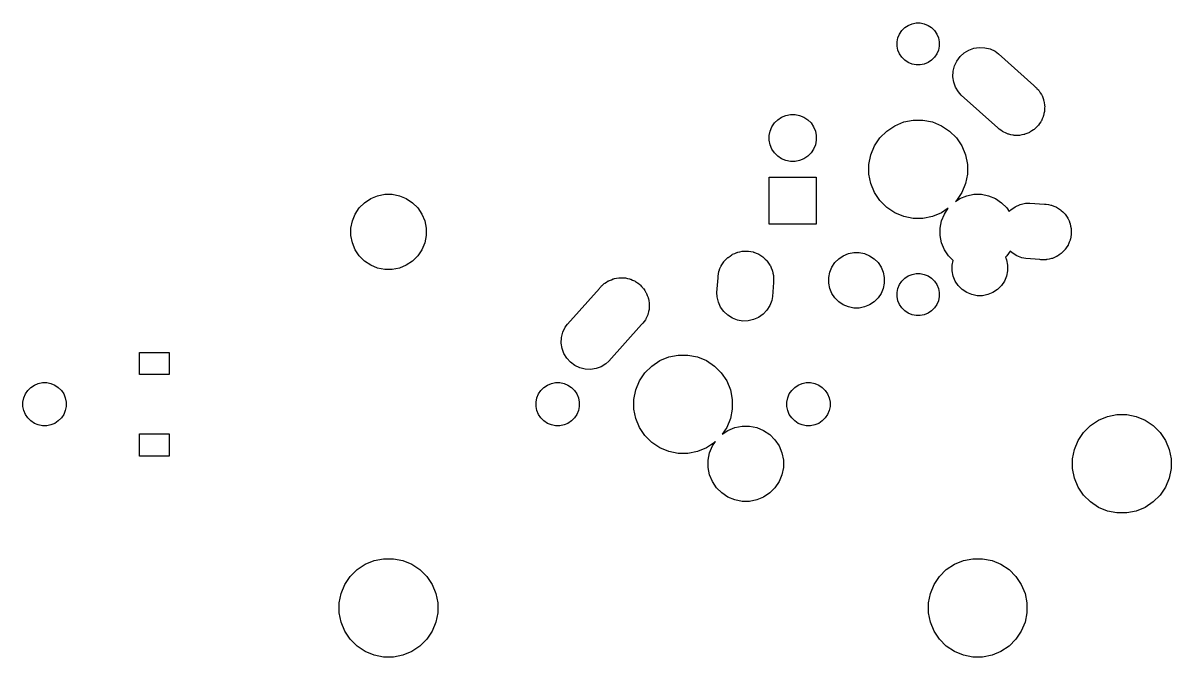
# Model space of a CAD drawing. Extents: x -662 to -203, y -195 to -58.
# Drawn here: x -249.57 to -203.05, y -136.5 to -110.8 of the extents above; entities that cross this region are included whole.
import ezdxf

# ---------------------------------------------------------------- set-up
doc = ezdxf.new("R2010")
doc.units = 0
doc.layers.add('BLACK', color=7, linetype='CONTINUOUS')

msp = doc.modelspace()

# ---------------------------------------------------------------- linework, layer by layer
at = {"layer": 'BLACK', "linetype": 'CONTINUOUS'}
for p, q in [((-214.051, -111.243), (-213.957, -111.103)), ((-213.957, -111.103), (-213.839, -110.985)), ((-213.839, -110.985), (-213.7, -110.892)), ((-213.7, -110.892), (-213.545, -110.828)), ((-213.545, -110.828), (-213.38, -110.795)), ((-213.38, -110.795), (-213.213, -110.795)), ((-213.213, -110.795), (-213.048, -110.828)), ((-213.048, -110.828), (-212.893, -110.892)), ((-212.893, -110.892), (-212.754, -110.985)), ((-212.754, -110.985), (-212.636, -111.103)), ((-212.636, -111.103), (-212.542, -111.243)), ((-214.147, -111.562), (-214.115, -111.398)), ((-214.147, -111.73), (-214.147, -111.562)), ((-214.115, -111.398), (-214.051, -111.243)), ((-212.542, -111.243), (-212.478, -111.398)), ((-212.478, -111.398), (-212.446, -111.562)), ((-212.446, -111.562), (-212.446, -111.73)), ((-214.115, -111.894), (-214.147, -111.73)), ((-214.051, -112.049), (-214.115, -111.894)), ((-213.957, -112.188), (-214.051, -112.049)), ((-212.542, -112.049), (-212.636, -112.188)), ((-212.478, -111.894), (-212.542, -112.049)), ((-212.446, -111.73), (-212.478, -111.894)), ((-211.598, -112.161), (-211.434, -112.011)), ((-211.434, -112.011), (-211.245, -111.896)), ((-211.245, -111.896), (-211.037, -111.821)), ((-211.037, -111.821), (-210.818, -111.787)), ((-210.818, -111.787), (-210.596, -111.797)), ((-210.596, -111.797), (-210.381, -111.849)), ((-210.381, -111.849), (-210.18, -111.943)), ((-210.18, -111.943), (-210.046, -112.041)), ((-210.046, -112.041), (-208.605, -113.335)), ((-213.839, -112.307), (-213.957, -112.188)), ((-213.7, -112.4), (-213.839, -112.307)), ((-213.545, -112.464), (-213.7, -112.4)), ((-213.38, -112.497), (-213.545, -112.464)), ((-213.213, -112.497), (-213.38, -112.497)), ((-213.048, -112.464), (-213.213, -112.497)), ((-212.893, -112.4), (-213.048, -112.464)), ((-212.754, -112.307), (-212.893, -112.4)), ((-212.636, -112.188), (-212.754, -112.307)), ((-211.876, -112.755), (-211.823, -112.54)), ((-211.823, -112.54), (-211.729, -112.339)), ((-211.729, -112.339), (-211.598, -112.161)), ((-211.885, -112.977), (-211.876, -112.755)), ((-211.852, -113.196), (-211.885, -112.977)), ((-211.776, -113.404), (-211.852, -113.196)), ((-211.661, -113.594), (-211.776, -113.404)), ((-208.605, -113.335), (-208.579, -113.352)), ((-208.579, -113.352), (-208.523, -113.408)), ((-208.523, -113.408), (-208.504, -113.425)), ((-208.504, -113.425), (-208.483, -113.448)), ((-208.483, -113.448), (-208.423, -113.509)), ((-208.423, -113.509), (-208.409, -113.529)), ((-211.549, -113.716), (-211.661, -113.594)), ((-210.071, -115.043), (-211.549, -113.716)), ((-208.409, -113.529), (-208.392, -113.548)), ((-208.392, -113.548), (-208.347, -113.622)), ((-208.347, -113.622), (-208.3, -113.693)), ((-208.3, -113.693), (-208.29, -113.716)), ((-208.29, -113.716), (-208.277, -113.737)), ((-208.277, -113.737), (-208.248, -113.818)), ((-208.248, -113.818), (-208.215, -113.898)), ((-208.215, -113.898), (-208.21, -113.922)), ((-208.21, -113.922), (-208.201, -113.946)), ((-208.201, -113.946), (-208.188, -114.031)), ((-208.177, -114.386), (-208.198, -114.47)), ((-208.188, -114.031), (-208.172, -114.115)), ((-208.176, -114.361), (-208.177, -114.386)), ((-208.172, -114.337), (-208.176, -114.361)), ((-208.172, -114.115), (-208.172, -114.14)), ((-208.172, -114.14), (-208.168, -114.165)), ((-208.168, -114.165), (-208.172, -114.251)), ((-208.172, -114.251), (-208.172, -114.337)), ((-219.221, -115.005), (-219.116, -114.849)), ((-219.116, -114.849), (-218.984, -114.716)), ((-218.984, -114.716), (-218.828, -114.612)), ((-218.828, -114.612), (-218.654, -114.54)), ((-218.654, -114.54), (-218.47, -114.503)), ((-218.47, -114.503), (-218.283, -114.503)), ((-218.283, -114.503), (-218.099, -114.54)), ((-218.099, -114.54), (-217.925, -114.612)), ((-217.925, -114.612), (-217.769, -114.716)), ((-217.769, -114.716), (-217.637, -114.849)), ((-217.637, -114.849), (-217.532, -115.005)), ((-214.241, -114.959), (-213.878, -114.808)), ((-213.878, -114.808), (-213.493, -114.732)), ((-213.493, -114.732), (-213.1, -114.732)), ((-213.1, -114.732), (-212.715, -114.808)), ((-212.715, -114.808), (-212.352, -114.959)), ((-208.375, -114.871), (-208.423, -114.943)), ((-208.324, -114.802), (-208.375, -114.871)), ((-208.313, -114.779), (-208.324, -114.802)), ((-208.3, -114.759), (-208.313, -114.779)), ((-208.267, -114.679), (-208.3, -114.759)), ((-208.23, -114.601), (-208.267, -114.679)), ((-208.224, -114.577), (-208.23, -114.601)), ((-208.215, -114.554), (-208.224, -114.577)), ((-208.198, -114.47), (-208.215, -114.554)), ((-219.329, -115.362), (-219.292, -115.178)), ((-219.329, -115.55), (-219.329, -115.362)), ((-219.292, -115.178), (-219.221, -115.005)), ((-217.532, -115.005), (-217.461, -115.178)), ((-217.461, -115.178), (-217.424, -115.362)), ((-217.424, -115.362), (-217.424, -115.55)), ((-214.845, -115.455), (-214.568, -115.177)), ((-214.568, -115.177), (-214.241, -114.959)), ((-212.352, -114.959), (-212.025, -115.177)), ((-212.025, -115.177), (-211.748, -115.455)), ((-210.014, -115.1), (-210.071, -115.043)), ((-209.942, -115.147), (-210.014, -115.1)), ((-209.873, -115.198), (-209.942, -115.147)), ((-209.85, -115.209), (-209.873, -115.198)), ((-209.829, -115.223), (-209.85, -115.209)), ((-209.75, -115.256), (-209.829, -115.223)), ((-209.672, -115.292), (-209.75, -115.256)), ((-209.648, -115.298), (-209.672, -115.292)), ((-209.625, -115.307), (-209.648, -115.298)), ((-209.54, -115.324), (-209.625, -115.307)), ((-209.457, -115.345), (-209.54, -115.324)), ((-209.432, -115.346), (-209.457, -115.345)), ((-209.407, -115.351), (-209.432, -115.346)), ((-209.321, -115.351), (-209.407, -115.351)), ((-209.235, -115.354), (-209.321, -115.351)), ((-209.211, -115.351), (-209.235, -115.354)), ((-209.186, -115.351), (-209.211, -115.351)), ((-209.101, -115.334), (-209.186, -115.351)), ((-209.016, -115.321), (-209.101, -115.334)), ((-208.993, -115.312), (-209.016, -115.321)), ((-208.968, -115.307), (-208.993, -115.312)), ((-208.889, -115.274), (-208.968, -115.307)), ((-208.808, -115.245), (-208.889, -115.274)), ((-208.787, -115.232), (-208.808, -115.245)), ((-208.764, -115.223), (-208.787, -115.232)), ((-208.692, -115.175), (-208.764, -115.223)), ((-208.619, -115.13), (-208.692, -115.175)), ((-208.6, -115.113), (-208.619, -115.13)), ((-208.579, -115.1), (-208.6, -115.113)), ((-208.519, -115.039), (-208.579, -115.1)), ((-208.455, -114.981), (-208.519, -115.039)), ((-208.44, -114.961), (-208.455, -114.981)), ((-208.423, -114.943), (-208.44, -114.961)), ((-219.292, -115.734), (-219.329, -115.55)), ((-219.221, -115.907), (-219.292, -115.734)), ((-217.461, -115.734), (-217.532, -115.907)), ((-217.424, -115.55), (-217.461, -115.734)), ((-215.214, -116.144), (-215.063, -115.781)), ((-215.063, -115.781), (-214.845, -115.455)), ((-211.748, -115.455), (-211.53, -115.781)), ((-211.53, -115.781), (-211.379, -116.144)), ((-219.116, -116.063), (-219.221, -115.907)), ((-218.984, -116.196), (-219.116, -116.063)), ((-218.828, -116.3), (-218.984, -116.196)), ((-218.654, -116.372), (-218.828, -116.3)), ((-217.925, -116.3), (-218.099, -116.372)), ((-217.769, -116.196), (-217.925, -116.3)), ((-217.637, -116.063), (-217.769, -116.196)), ((-217.532, -115.907), (-217.637, -116.063)), ((-215.29, -116.529), (-215.214, -116.144)), ((-211.379, -116.144), (-211.303, -116.529)), ((-218.47, -116.408), (-218.654, -116.372)), ((-218.283, -116.408), (-218.47, -116.408)), ((-218.099, -116.372), (-218.283, -116.408)), ((-215.29, -116.922), (-215.29, -116.529)), ((-211.303, -116.529), (-211.303, -116.922)), ((-219.329, -118.948), (-219.329, -117.043)), ((-219.329, -117.043), (-217.424, -117.043)), ((-217.424, -117.043), (-217.424, -118.948)), ((-215.214, -117.307), (-215.29, -116.922)), ((-211.303, -116.922), (-211.379, -117.307)), ((-215.063, -117.67), (-215.214, -117.307)), ((-214.845, -117.997), (-215.063, -117.67)), ((-211.53, -117.67), (-211.748, -117.997)), ((-211.379, -117.307), (-211.53, -117.67)), ((-235.943, -118.294), (-235.731, -118.082)), ((-235.731, -118.082), (-235.481, -117.915)), ((-235.481, -117.915), (-235.204, -117.8)), ((-235.204, -117.8), (-234.91, -117.742)), ((-234.91, -117.742), (-234.609, -117.742)), ((-234.609, -117.742), (-234.315, -117.8)), ((-234.315, -117.8), (-234.038, -117.915)), ((-234.038, -117.915), (-233.788, -118.082)), ((-233.788, -118.082), (-233.576, -118.294)), ((-214.568, -118.274), (-214.845, -117.997)), ((-211.789, -118.038), (-211.605, -117.915)), ((-211.748, -117.997), (-211.789, -118.038)), ((-211.605, -117.915), (-211.328, -117.8)), ((-211.328, -117.8), (-211.034, -117.742)), ((-211.034, -117.742), (-210.733, -117.742)), ((-210.733, -117.742), (-210.439, -117.8)), ((-210.439, -117.8), (-210.162, -117.915)), ((-210.162, -117.915), (-209.912, -118.082)), ((-209.912, -118.082), (-209.7, -118.294)), ((-209.358, -118.245), (-209.156, -118.154)), ((-209.156, -118.154), (-208.94, -118.104)), ((-208.94, -118.104), (-208.774, -118.1)), ((-208.774, -118.1), (-208.178, -118.141)), ((-208.178, -118.141), (-208.106, -118.141)), ((-208.106, -118.141), (-208.013, -118.159)), ((-208.013, -118.159), (-207.92, -118.175)), ((-236.225, -118.821), (-236.11, -118.544)), ((-236.11, -118.544), (-235.943, -118.294)), ((-233.576, -118.294), (-233.409, -118.544)), ((-233.409, -118.544), (-233.294, -118.821)), ((-214.241, -118.493), (-214.568, -118.274)), ((-213.878, -118.643), (-214.241, -118.493)), ((-212.352, -118.493), (-212.715, -118.643)), ((-212.077, -118.309), (-212.352, -118.493)), ((-212.349, -118.821), (-212.234, -118.544)), ((-212.234, -118.544), (-212.077, -118.309)), ((-209.7, -118.294), (-209.602, -118.44)), ((-209.602, -118.44), (-209.539, -118.373)), ((-209.539, -118.373), (-209.358, -118.245)), ((-207.92, -118.175), (-207.905, -118.181)), ((-207.905, -118.181), (-207.888, -118.184)), ((-207.888, -118.184), (-207.801, -118.22)), ((-207.801, -118.22), (-207.713, -118.254)), ((-207.713, -118.254), (-207.699, -118.262)), ((-207.699, -118.262), (-207.684, -118.269)), ((-207.684, -118.269), (-207.605, -118.321)), ((-207.605, -118.321), (-207.525, -118.371)), ((-207.525, -118.371), (-207.513, -118.383)), ((-207.513, -118.383), (-207.499, -118.392)), ((-207.499, -118.392), (-207.433, -118.458)), ((-207.433, -118.458), (-207.364, -118.523)), ((-207.364, -118.523), (-207.354, -118.537)), ((-207.354, -118.537), (-207.343, -118.549)), ((-207.343, -118.549), (-207.29, -118.627)), ((-207.29, -118.627), (-207.236, -118.704)), ((-236.284, -119.116), (-236.225, -118.821)), ((-233.294, -118.821), (-233.236, -119.116)), ((-217.424, -118.948), (-219.329, -118.948)), ((-213.493, -118.72), (-213.878, -118.643)), ((-213.1, -118.72), (-213.493, -118.72)), ((-212.715, -118.643), (-213.1, -118.72)), ((-212.408, -119.116), (-212.349, -118.821)), ((-207.236, -118.704), (-207.229, -118.719)), ((-207.229, -118.719), (-207.22, -118.733)), ((-207.22, -118.733), (-207.183, -118.82)), ((-207.183, -118.82), (-207.145, -118.906)), ((-207.145, -118.906), (-207.141, -118.922)), ((-207.141, -118.922), (-207.135, -118.938)), ((-207.135, -118.938), (-207.116, -119.03)), ((-207.116, -119.03), (-207.095, -119.122)), ((-236.284, -119.416), (-236.284, -119.116)), ((-236.225, -119.71), (-236.284, -119.416)), ((-233.236, -119.416), (-233.294, -119.71)), ((-233.236, -119.116), (-233.236, -119.416)), ((-212.408, -119.416), (-212.408, -119.116)), ((-212.349, -119.71), (-212.408, -119.416)), ((-207.126, -119.562), (-207.131, -119.578)), ((-207.11, -119.469), (-207.126, -119.562)), ((-207.092, -119.377), (-207.11, -119.469)), ((-207.095, -119.122), (-207.095, -119.139)), ((-207.095, -119.139), (-207.092, -119.155)), ((-207.092, -119.155), (-207.092, -119.249)), ((-207.092, -119.249), (-207.089, -119.343)), ((-207.089, -119.343), (-207.092, -119.36)), ((-207.092, -119.36), (-207.092, -119.377)), ((-236.11, -119.988), (-236.225, -119.71)), ((-235.943, -120.237), (-236.11, -119.988)), ((-233.409, -119.988), (-233.576, -120.237)), ((-233.294, -119.71), (-233.409, -119.988)), ((-212.234, -119.988), (-212.349, -119.71)), ((-212.067, -120.237), (-212.234, -119.988)), ((-207.343, -119.983), (-207.409, -120.05)), ((-207.333, -119.969), (-207.343, -119.983)), ((-207.322, -119.957), (-207.333, -119.969)), ((-207.272, -119.877), (-207.322, -119.957)), ((-207.22, -119.799), (-207.272, -119.877)), ((-207.213, -119.783), (-207.22, -119.799)), ((-207.204, -119.769), (-207.213, -119.783)), ((-207.171, -119.681), (-207.204, -119.769)), ((-207.135, -119.594), (-207.171, -119.681)), ((-207.131, -119.578), (-207.135, -119.594)), ((-235.731, -120.449), (-235.943, -120.237)), ((-235.481, -120.616), (-235.731, -120.449)), ((-233.788, -120.449), (-234.038, -120.616)), ((-233.576, -120.237), (-233.788, -120.449)), ((-221.226, -120.559), (-221.176, -120.479)), ((-221.176, -120.479), (-221.165, -120.467)), ((-221.165, -120.467), (-221.155, -120.454)), ((-221.155, -120.454), (-221.089, -120.387)), ((-221.089, -120.387), (-221.024, -120.318)), ((-221.024, -120.318), (-221.01, -120.309)), ((-221.01, -120.309), (-220.999, -120.297)), ((-220.999, -120.297), (-220.92, -120.244)), ((-220.92, -120.244), (-220.843, -120.19)), ((-220.843, -120.19), (-220.828, -120.183)), ((-220.828, -120.183), (-220.814, -120.174)), ((-220.814, -120.174), (-220.727, -120.138)), ((-220.727, -120.138), (-220.641, -120.099)), ((-220.641, -120.099), (-220.625, -120.095)), ((-220.625, -120.095), (-220.61, -120.089)), ((-220.61, -120.089), (-220.517, -120.071)), ((-220.517, -120.071), (-220.425, -120.049)), ((-220.425, -120.049), (-220.409, -120.049)), ((-220.409, -120.049), (-220.392, -120.046)), ((-220.392, -120.046), (-220.298, -120.046)), ((-220.298, -120.046), (-220.204, -120.043)), ((-220.204, -120.043), (-220.187, -120.046)), ((-220.187, -120.046), (-220.171, -120.046)), ((-220.171, -120.046), (-220.078, -120.064)), ((-220.078, -120.064), (-219.985, -120.08)), ((-219.985, -120.08), (-219.97, -120.086)), ((-219.97, -120.086), (-219.953, -120.089)), ((-219.953, -120.089), (-219.866, -120.125)), ((-219.866, -120.125), (-219.778, -120.159)), ((-219.778, -120.159), (-219.764, -120.167)), ((-219.764, -120.167), (-219.749, -120.174)), ((-219.749, -120.174), (-219.67, -120.226)), ((-219.67, -120.226), (-219.59, -120.276)), ((-219.59, -120.276), (-219.578, -120.288)), ((-219.578, -120.288), (-219.564, -120.297)), ((-219.564, -120.297), (-219.498, -120.364)), ((-219.498, -120.364), (-219.429, -120.428)), ((-219.429, -120.428), (-219.419, -120.442)), ((-219.419, -120.442), (-219.408, -120.454)), ((-219.408, -120.454), (-219.355, -120.532)), ((-216.67, -120.509), (-216.514, -120.352)), ((-216.514, -120.352), (-216.329, -120.229)), ((-216.329, -120.229), (-216.125, -120.144)), ((-216.125, -120.144), (-215.907, -120.101)), ((-215.907, -120.101), (-215.686, -120.101)), ((-215.686, -120.101), (-215.468, -120.144)), ((-215.468, -120.144), (-215.264, -120.229)), ((-215.264, -120.229), (-215.079, -120.352)), ((-215.079, -120.352), (-214.923, -120.509)), ((-211.883, -120.421), (-212.067, -120.237)), ((-211.922, -120.615), (-211.883, -120.421)), ((-209.7, -120.237), (-209.757, -120.295)), ((-209.757, -120.295), (-209.715, -120.398)), ((-209.715, -120.398), (-209.672, -120.615)), ((-209.57, -120.043), (-209.7, -120.237)), ((-209.488, -120.12), (-209.57, -120.043)), ((-209.3, -120.238), (-209.488, -120.12)), ((-209.093, -120.317), (-209.3, -120.238)), ((-208.929, -120.344), (-209.093, -120.317)), ((-208.366, -120.383), (-208.929, -120.344)), ((-208.327, -120.391), (-208.366, -120.383)), ((-208.255, -120.391), (-208.327, -120.391)), ((-208.239, -120.392), (-208.255, -120.391)), ((-208.2, -120.391), (-208.239, -120.392)), ((-208.106, -120.391), (-208.2, -120.391)), ((-208.089, -120.387), (-208.106, -120.391)), ((-208.073, -120.387), (-208.089, -120.387)), ((-207.981, -120.366), (-208.073, -120.387)), ((-207.888, -120.347), (-207.981, -120.366)), ((-207.873, -120.341), (-207.888, -120.347)), ((-207.857, -120.337), (-207.873, -120.341)), ((-207.771, -120.299), (-207.857, -120.337)), ((-207.684, -120.263), (-207.771, -120.299)), ((-207.67, -120.253), (-207.684, -120.263)), ((-207.655, -120.247), (-207.67, -120.253)), ((-207.578, -120.192), (-207.655, -120.247)), ((-207.499, -120.14), (-207.578, -120.192)), ((-207.488, -120.128), (-207.499, -120.14)), ((-207.474, -120.118), (-207.488, -120.128)), ((-207.409, -120.05), (-207.474, -120.118)), ((-235.204, -120.731), (-235.481, -120.616)), ((-234.91, -120.79), (-235.204, -120.731)), ((-234.609, -120.79), (-234.91, -120.79)), ((-234.315, -120.731), (-234.609, -120.79)), ((-234.038, -120.616), (-234.315, -120.731)), ((-221.388, -120.967), (-221.372, -120.874)), ((-221.372, -120.874), (-221.367, -120.859)), ((-221.367, -120.859), (-221.363, -120.843)), ((-221.363, -120.843), (-221.327, -120.755)), ((-221.327, -120.755), (-221.294, -120.667)), ((-221.294, -120.667), (-221.285, -120.653)), ((-221.285, -120.653), (-221.278, -120.638)), ((-221.278, -120.638), (-221.226, -120.559)), ((-219.355, -120.532), (-219.301, -120.609)), ((-219.301, -120.609), (-219.294, -120.624)), ((-219.294, -120.624), (-219.285, -120.638)), ((-219.285, -120.638), (-219.248, -120.725)), ((-219.248, -120.725), (-219.21, -120.811)), ((-219.21, -120.811), (-219.206, -120.827)), ((-219.206, -120.827), (-219.2, -120.843)), ((-219.2, -120.843), (-219.181, -120.935)), ((-219.181, -120.935), (-219.16, -121.027)), ((-216.922, -121.115), (-216.878, -120.898)), ((-216.878, -120.898), (-216.793, -120.693)), ((-216.793, -120.693), (-216.67, -120.509)), ((-214.923, -120.509), (-214.8, -120.693)), ((-214.8, -120.693), (-214.715, -120.898)), ((-214.715, -120.898), (-214.672, -121.115)), ((-213.545, -120.987), (-213.38, -120.955)), ((-213.38, -120.955), (-213.213, -120.955)), ((-213.213, -120.955), (-213.048, -120.987)), ((-211.922, -120.837), (-211.922, -120.615)), ((-211.878, -121.054), (-211.922, -120.837)), ((-209.672, -120.837), (-209.715, -121.054)), ((-209.672, -120.615), (-209.672, -120.837)), ((-226.099, -121.438), (-226.039, -121.377)), ((-226.039, -121.377), (-226.018, -121.363)), ((-226.018, -121.363), (-225.999, -121.346)), ((-225.999, -121.346), (-225.926, -121.302)), ((-225.926, -121.302), (-225.854, -121.254)), ((-225.854, -121.254), (-225.831, -121.244)), ((-225.831, -121.244), (-225.81, -121.231)), ((-225.81, -121.231), (-225.729, -121.202)), ((-225.729, -121.202), (-225.65, -121.169)), ((-225.65, -121.169), (-225.625, -121.164)), ((-225.625, -121.164), (-225.602, -121.156)), ((-225.602, -121.156), (-225.517, -121.142)), ((-225.517, -121.142), (-225.432, -121.126)), ((-225.432, -121.126), (-225.407, -121.126)), ((-225.407, -121.126), (-225.383, -121.122)), ((-225.383, -121.122), (-225.297, -121.126)), ((-225.297, -121.126), (-225.211, -121.126)), ((-225.211, -121.126), (-225.186, -121.131)), ((-225.186, -121.131), (-225.161, -121.132)), ((-225.161, -121.132), (-225.078, -121.152)), ((-225.078, -121.152), (-224.993, -121.169)), ((-224.993, -121.169), (-224.97, -121.178)), ((-224.97, -121.178), (-224.946, -121.184)), ((-224.946, -121.184), (-224.868, -121.221)), ((-224.868, -121.221), (-224.789, -121.254)), ((-224.789, -121.254), (-224.768, -121.268)), ((-224.768, -121.268), (-224.745, -121.278)), ((-224.745, -121.278), (-224.676, -121.329)), ((-224.676, -121.329), (-224.604, -121.377)), ((-224.604, -121.377), (-224.587, -121.395)), ((-224.587, -121.395), (-224.567, -121.409)), ((-224.567, -121.409), (-224.508, -121.473)), ((-221.448, -121.728), (-221.407, -121.132)), ((-221.407, -121.06), (-221.388, -120.967)), ((-221.407, -121.132), (-221.407, -121.06)), ((-219.164, -121.32), (-219.203, -121.883)), ((-219.157, -121.282), (-219.164, -121.32)), ((-219.16, -121.027), (-219.16, -121.044)), ((-219.16, -121.044), (-219.157, -121.06)), ((-219.157, -121.06), (-219.157, -121.154)), ((-219.157, -121.154), (-219.155, -121.193)), ((-219.155, -121.193), (-219.157, -121.209)), ((-219.157, -121.209), (-219.157, -121.282)), ((-216.922, -121.337), (-216.922, -121.115)), ((-216.878, -121.554), (-216.922, -121.337)), ((-214.672, -121.337), (-214.715, -121.554)), ((-214.672, -121.115), (-214.672, -121.337)), ((-214.115, -121.558), (-214.051, -121.403)), ((-214.051, -121.403), (-213.957, -121.263)), ((-213.957, -121.263), (-213.839, -121.145)), ((-213.839, -121.145), (-213.7, -121.052)), ((-213.7, -121.052), (-213.545, -120.987)), ((-213.048, -120.987), (-212.893, -121.052)), ((-212.893, -121.052), (-212.754, -121.145)), ((-212.754, -121.145), (-212.636, -121.263)), ((-212.636, -121.263), (-212.542, -121.403)), ((-212.542, -121.403), (-212.478, -121.558)), ((-211.793, -121.259), (-211.878, -121.054)), ((-211.67, -121.443), (-211.793, -121.259)), ((-209.8, -121.259), (-209.923, -121.443)), ((-209.715, -121.054), (-209.8, -121.259)), ((-227.506, -123.001), (-226.212, -121.559)), ((-226.212, -121.559), (-226.195, -121.534)), ((-226.195, -121.534), (-226.139, -121.477)), ((-226.139, -121.477), (-226.122, -121.458)), ((-226.122, -121.458), (-226.099, -121.438)), ((-224.508, -121.473), (-224.448, -121.534)), ((-224.448, -121.534), (-224.434, -121.554)), ((-224.434, -121.554), (-224.417, -121.573)), ((-224.417, -121.573), (-224.372, -121.646)), ((-224.372, -121.646), (-224.325, -121.718)), ((-224.325, -121.718), (-224.315, -121.741)), ((-224.315, -121.741), (-224.302, -121.762)), ((-224.302, -121.762), (-224.273, -121.843)), ((-224.273, -121.843), (-224.24, -121.923)), ((-221.443, -121.894), (-221.448, -121.728)), ((-221.393, -122.11), (-221.443, -121.894)), ((-219.203, -121.883), (-219.231, -122.047)), ((-216.793, -121.759), (-216.878, -121.554)), ((-216.67, -121.943), (-216.793, -121.759)), ((-214.8, -121.759), (-214.923, -121.943)), ((-214.715, -121.554), (-214.8, -121.759)), ((-214.147, -121.722), (-214.115, -121.558)), ((-214.147, -121.89), (-214.147, -121.722)), ((-214.115, -122.054), (-214.147, -121.89)), ((-212.478, -121.558), (-212.446, -121.722)), ((-212.446, -121.89), (-212.478, -122.054)), ((-212.446, -121.722), (-212.446, -121.89)), ((-211.514, -121.6), (-211.67, -121.443)), ((-211.329, -121.723), (-211.514, -121.6)), ((-211.125, -121.807), (-211.329, -121.723)), ((-210.907, -121.851), (-211.125, -121.807)), ((-210.686, -121.851), (-210.907, -121.851)), ((-210.468, -121.807), (-210.686, -121.851)), ((-210.264, -121.723), (-210.468, -121.807)), ((-210.079, -121.6), (-210.264, -121.723)), ((-209.923, -121.443), (-210.079, -121.6)), ((-224.24, -121.923), (-224.235, -121.947)), ((-224.235, -121.947), (-224.226, -121.971)), ((-224.226, -121.971), (-224.213, -122.056)), ((-224.213, -122.056), (-224.197, -122.14)), ((-224.197, -122.14), (-224.197, -122.165)), ((-224.197, -122.165), (-224.193, -122.19)), ((-224.193, -122.19), (-224.197, -122.276)), ((-224.197, -122.276), (-224.197, -122.362)), ((-221.302, -122.313), (-221.393, -122.11)), ((-221.174, -122.493), (-221.302, -122.313)), ((-219.309, -122.254), (-219.427, -122.442)), ((-219.231, -122.047), (-219.309, -122.254)), ((-216.514, -122.1), (-216.67, -121.943)), ((-216.329, -122.223), (-216.514, -122.1)), ((-216.125, -122.307), (-216.329, -122.223)), ((-215.907, -122.351), (-216.125, -122.307)), ((-215.686, -122.351), (-215.907, -122.351)), ((-215.468, -122.307), (-215.686, -122.351)), ((-215.264, -122.223), (-215.468, -122.307)), ((-215.079, -122.1), (-215.264, -122.223)), ((-214.923, -121.943), (-215.079, -122.1)), ((-214.051, -122.209), (-214.115, -122.054)), ((-213.957, -122.348), (-214.051, -122.209)), ((-213.839, -122.467), (-213.957, -122.348)), ((-212.636, -122.348), (-212.754, -122.467)), ((-212.542, -122.209), (-212.636, -122.348)), ((-212.478, -122.054), (-212.542, -122.209)), ((-224.338, -122.804), (-224.349, -122.827)), ((-224.325, -122.784), (-224.338, -122.804)), ((-224.292, -122.704), (-224.325, -122.784)), ((-224.255, -122.626), (-224.292, -122.704)), ((-224.249, -122.602), (-224.255, -122.626)), ((-224.24, -122.579), (-224.249, -122.602)), ((-224.223, -122.495), (-224.24, -122.579)), ((-224.202, -122.411), (-224.223, -122.495)), ((-224.201, -122.386), (-224.202, -122.411)), ((-224.197, -122.362), (-224.201, -122.386)), ((-221.013, -122.645), (-221.174, -122.493)), ((-220.825, -122.763), (-221.013, -122.645)), ((-220.618, -122.842), (-220.825, -122.763)), ((-219.962, -122.822), (-220.178, -122.872)), ((-219.76, -122.732), (-219.962, -122.822)), ((-219.579, -122.603), (-219.76, -122.732)), ((-219.427, -122.442), (-219.579, -122.603)), ((-213.7, -122.56), (-213.839, -122.467)), ((-213.545, -122.624), (-213.7, -122.56)), ((-213.38, -122.657), (-213.545, -122.624)), ((-213.213, -122.657), (-213.38, -122.657)), ((-213.048, -122.624), (-213.213, -122.657)), ((-212.893, -122.56), (-213.048, -122.624)), ((-212.754, -122.467), (-212.893, -122.56)), ((-227.698, -123.335), (-227.604, -123.134)), ((-227.604, -123.134), (-227.506, -123.001)), ((-224.504, -123.025), (-225.831, -124.503)), ((-224.448, -122.968), (-224.504, -123.025)), ((-224.4, -122.896), (-224.448, -122.968)), ((-224.349, -122.827), (-224.4, -122.896)), ((-220.399, -122.878), (-220.618, -122.842)), ((-220.178, -122.872), (-220.399, -122.878)), ((-227.76, -123.772), (-227.751, -123.55)), ((-227.751, -123.55), (-227.698, -123.335)), ((-244.853, -125.051), (-244.853, -124.151)), ((-244.853, -124.151), (-243.653, -124.151)), ((-243.653, -124.151), (-243.653, -125.051)), ((-227.727, -123.991), (-227.76, -123.772)), ((-227.651, -124.199), (-227.727, -123.991)), ((-227.536, -124.389), (-227.651, -124.199)), ((-227.386, -124.552), (-227.536, -124.389)), ((-227.208, -124.683), (-227.386, -124.552)), ((-227.007, -124.777), (-227.208, -124.683)), ((-225.954, -124.615), (-226.143, -124.73)), ((-225.831, -124.503), (-225.954, -124.615)), ((-224.093, -124.702), (-223.766, -124.484)), ((-223.766, -124.484), (-223.403, -124.333)), ((-223.403, -124.333), (-223.018, -124.257)), ((-223.018, -124.257), (-222.625, -124.257)), ((-222.625, -124.257), (-222.24, -124.333)), ((-222.24, -124.333), (-221.877, -124.484)), ((-221.877, -124.484), (-221.55, -124.702)), ((-243.653, -125.051), (-244.853, -125.051)), ((-226.792, -124.83), (-227.007, -124.777)), ((-226.57, -124.839), (-226.792, -124.83)), ((-226.351, -124.806), (-226.57, -124.839)), ((-226.143, -124.73), (-226.351, -124.806)), ((-224.588, -125.306), (-224.37, -124.98)), ((-224.37, -124.98), (-224.093, -124.702)), ((-221.55, -124.702), (-221.273, -124.98)), ((-221.273, -124.98), (-221.055, -125.306)), ((-249.377, -125.693), (-249.256, -125.571)), ((-249.256, -125.571), (-249.112, -125.475)), ((-249.112, -125.475), (-248.953, -125.409)), ((-248.953, -125.409), (-248.784, -125.376)), ((-248.784, -125.376), (-248.612, -125.376)), ((-248.612, -125.376), (-248.443, -125.409)), ((-248.443, -125.409), (-248.283, -125.475)), ((-248.283, -125.475), (-248.14, -125.571)), ((-248.14, -125.571), (-248.018, -125.693)), ((-228.581, -125.693), (-228.459, -125.571)), ((-228.459, -125.571), (-228.316, -125.475)), ((-228.316, -125.475), (-228.157, -125.409)), ((-228.157, -125.409), (-227.988, -125.376)), ((-227.988, -125.376), (-227.815, -125.376)), ((-227.815, -125.376), (-227.646, -125.409)), ((-227.646, -125.409), (-227.487, -125.475)), ((-227.487, -125.475), (-227.344, -125.571)), ((-227.344, -125.571), (-227.222, -125.693)), ((-224.739, -125.669), (-224.588, -125.306)), ((-221.055, -125.306), (-220.904, -125.669)), ((-218.421, -125.693), (-218.299, -125.571)), ((-218.299, -125.571), (-218.156, -125.475)), ((-218.156, -125.475), (-217.997, -125.409)), ((-217.997, -125.409), (-217.828, -125.376)), ((-217.828, -125.376), (-217.655, -125.376)), ((-217.655, -125.376), (-217.486, -125.409)), ((-217.486, -125.409), (-217.327, -125.475)), ((-217.327, -125.475), (-217.184, -125.571)), ((-217.184, -125.571), (-217.062, -125.693)), ((-249.573, -126.165), (-249.539, -125.995)), ((-249.539, -125.995), (-249.473, -125.836)), ((-249.473, -125.836), (-249.377, -125.693)), ((-248.018, -125.693), (-247.922, -125.836)), ((-247.922, -125.836), (-247.856, -125.995)), ((-247.856, -125.995), (-247.823, -126.165)), ((-228.777, -126.165), (-228.743, -125.995)), ((-228.743, -125.995), (-228.677, -125.836)), ((-228.677, -125.836), (-228.581, -125.693)), ((-227.222, -125.693), (-227.126, -125.836)), ((-227.126, -125.836), (-227.06, -125.995)), ((-227.06, -125.995), (-227.027, -126.165)), ((-224.815, -126.054), (-224.739, -125.669)), ((-224.815, -126.447), (-224.815, -126.054)), ((-220.904, -125.669), (-220.828, -126.054)), ((-220.828, -126.054), (-220.828, -126.447)), ((-218.617, -126.165), (-218.583, -125.995)), ((-218.583, -125.995), (-218.517, -125.836)), ((-218.517, -125.836), (-218.421, -125.693)), ((-217.062, -125.693), (-216.966, -125.836)), ((-216.966, -125.836), (-216.9, -125.995)), ((-216.9, -125.995), (-216.867, -126.165)), ((-249.573, -126.337), (-249.573, -126.165)), ((-249.539, -126.506), (-249.573, -126.337)), ((-249.473, -126.665), (-249.539, -126.506)), ((-247.856, -126.506), (-247.922, -126.665)), ((-247.823, -126.337), (-247.856, -126.506)), ((-247.823, -126.165), (-247.823, -126.337)), ((-228.777, -126.337), (-228.777, -126.165)), ((-228.743, -126.506), (-228.777, -126.337)), ((-228.677, -126.665), (-228.743, -126.506)), ((-227.06, -126.506), (-227.126, -126.665)), ((-227.027, -126.337), (-227.06, -126.506)), ((-227.027, -126.165), (-227.027, -126.337)), ((-224.739, -126.832), (-224.815, -126.447)), ((-220.828, -126.447), (-220.904, -126.832)), ((-218.617, -126.337), (-218.617, -126.165)), ((-218.583, -126.506), (-218.617, -126.337)), ((-218.517, -126.665), (-218.583, -126.506)), ((-216.9, -126.506), (-216.966, -126.665)), ((-216.867, -126.337), (-216.9, -126.506)), ((-216.867, -126.165), (-216.867, -126.337)), ((-249.377, -126.808), (-249.473, -126.665)), ((-249.256, -126.93), (-249.377, -126.808)), ((-249.112, -127.026), (-249.256, -126.93)), ((-248.14, -126.93), (-248.283, -127.026)), ((-248.018, -126.808), (-248.14, -126.93)), ((-247.922, -126.665), (-248.018, -126.808)), ((-228.581, -126.808), (-228.677, -126.665)), ((-228.459, -126.93), (-228.581, -126.808)), ((-228.316, -127.026), (-228.459, -126.93)), ((-227.344, -126.93), (-227.487, -127.026)), ((-227.222, -126.808), (-227.344, -126.93)), ((-227.126, -126.665), (-227.222, -126.808)), ((-224.588, -127.195), (-224.739, -126.832)), ((-220.904, -126.832), (-221.055, -127.195)), ((-218.421, -126.808), (-218.517, -126.665)), ((-218.299, -126.93), (-218.421, -126.808)), ((-218.156, -127.026), (-218.299, -126.93)), ((-217.184, -126.93), (-217.327, -127.026)), ((-217.062, -126.808), (-217.184, -126.93)), ((-216.966, -126.665), (-217.062, -126.808)), ((-206.313, -127.115), (-205.986, -126.897)), ((-205.986, -126.897), (-205.623, -126.746)), ((-205.623, -126.746), (-205.238, -126.67)), ((-205.238, -126.67), (-204.845, -126.67)), ((-204.845, -126.67), (-204.46, -126.746)), ((-204.46, -126.746), (-204.097, -126.897)), ((-204.097, -126.897), (-203.77, -127.115)), ((-248.953, -127.092), (-249.112, -127.026)), ((-248.784, -127.126), (-248.953, -127.092)), ((-248.612, -127.126), (-248.784, -127.126)), ((-248.443, -127.092), (-248.612, -127.126)), ((-248.283, -127.026), (-248.443, -127.092)), ((-244.853, -128.351), (-244.853, -127.451)), ((-244.853, -127.451), (-243.653, -127.451)), ((-243.653, -127.451), (-243.653, -128.351)), ((-228.157, -127.092), (-228.316, -127.026)), ((-227.988, -127.126), (-228.157, -127.092)), ((-227.815, -127.126), (-227.988, -127.126)), ((-227.646, -127.092), (-227.815, -127.126)), ((-227.487, -127.026), (-227.646, -127.092)), ((-224.37, -127.522), (-224.588, -127.195)), ((-221.055, -127.195), (-221.238, -127.47)), ((-221.238, -127.47), (-221.003, -127.313)), ((-221.003, -127.313), (-220.726, -127.198)), ((-220.726, -127.198), (-220.432, -127.14)), ((-220.432, -127.14), (-220.131, -127.14)), ((-220.131, -127.14), (-219.837, -127.198)), ((-219.837, -127.198), (-219.56, -127.313)), ((-219.56, -127.313), (-219.31, -127.48)), ((-217.997, -127.092), (-218.156, -127.026)), ((-217.828, -127.126), (-217.997, -127.092)), ((-217.655, -127.126), (-217.828, -127.126)), ((-217.486, -127.092), (-217.655, -127.126)), ((-217.327, -127.026), (-217.486, -127.092)), ((-206.808, -127.719), (-206.59, -127.393)), ((-206.59, -127.393), (-206.313, -127.115)), ((-203.77, -127.115), (-203.493, -127.393)), ((-203.493, -127.393), (-203.275, -127.719)), ((-224.093, -127.799), (-224.37, -127.522)), ((-223.766, -128.018), (-224.093, -127.799)), ((-221.55, -127.799), (-221.877, -128.018)), ((-221.747, -128.219), (-221.632, -127.942)), ((-221.632, -127.942), (-221.51, -127.759)), ((-221.51, -127.759), (-221.55, -127.799)), ((-219.31, -127.48), (-219.098, -127.692)), ((-219.098, -127.692), (-218.931, -127.942)), ((-218.931, -127.942), (-218.816, -128.219)), ((-206.959, -128.082), (-206.808, -127.719)), ((-203.275, -127.719), (-203.124, -128.082)), ((-243.653, -128.351), (-244.853, -128.351)), ((-223.403, -128.168), (-223.766, -128.018)), ((-223.018, -128.245), (-223.403, -128.168)), ((-222.625, -128.245), (-223.018, -128.245)), ((-222.24, -128.168), (-222.625, -128.245)), ((-221.877, -128.018), (-222.24, -128.168)), ((-221.806, -128.514), (-221.747, -128.219)), ((-218.816, -128.219), (-218.758, -128.514)), ((-207.035, -128.467), (-206.959, -128.082)), ((-203.124, -128.082), (-203.048, -128.467)), ((-221.806, -128.814), (-221.806, -128.514)), ((-221.747, -129.108), (-221.806, -128.814)), ((-218.758, -128.814), (-218.816, -129.108)), ((-218.758, -128.514), (-218.758, -128.814)), ((-207.035, -128.86), (-207.035, -128.467)), ((-206.959, -129.245), (-207.035, -128.86)), ((-203.048, -128.86), (-203.124, -129.245)), ((-203.048, -128.467), (-203.048, -128.86)), ((-221.632, -129.386), (-221.747, -129.108)), ((-218.816, -129.108), (-218.931, -129.386)), ((-206.808, -129.608), (-206.959, -129.245)), ((-203.124, -129.245), (-203.275, -129.608)), ((-221.465, -129.635), (-221.632, -129.386)), ((-221.253, -129.847), (-221.465, -129.635)), ((-219.098, -129.635), (-219.31, -129.847)), ((-218.931, -129.386), (-219.098, -129.635)), ((-206.59, -129.935), (-206.808, -129.608)), ((-203.275, -129.608), (-203.493, -129.935)), ((-221.003, -130.014), (-221.253, -129.847)), ((-220.726, -130.129), (-221.003, -130.014)), ((-220.432, -130.188), (-220.726, -130.129)), ((-220.131, -130.188), (-220.432, -130.188)), ((-219.837, -130.129), (-220.131, -130.188)), ((-219.56, -130.014), (-219.837, -130.129)), ((-219.31, -129.847), (-219.56, -130.014)), ((-206.313, -130.212), (-206.59, -129.935)), ((-205.986, -130.431), (-206.313, -130.212)), ((-203.77, -130.212), (-204.097, -130.431)), ((-203.493, -129.935), (-203.77, -130.212)), ((-205.623, -130.581), (-205.986, -130.431)), ((-205.238, -130.658), (-205.623, -130.581)), ((-204.845, -130.658), (-205.238, -130.658)), ((-204.46, -130.581), (-204.845, -130.658)), ((-204.097, -130.431), (-204.46, -130.581)), ((-235.704, -132.739), (-235.341, -132.588)), ((-235.341, -132.588), (-234.956, -132.512)), ((-234.956, -132.512), (-234.563, -132.512)), ((-234.563, -132.512), (-234.178, -132.588)), ((-234.178, -132.588), (-233.815, -132.739)), ((-211.828, -132.739), (-211.465, -132.588)), ((-211.465, -132.588), (-211.08, -132.512)), ((-211.08, -132.512), (-210.687, -132.512)), ((-210.687, -132.512), (-210.302, -132.588)), ((-210.302, -132.588), (-209.939, -132.739)), ((-236.308, -133.235), (-236.031, -132.957)), ((-236.031, -132.957), (-235.704, -132.739)), ((-233.815, -132.739), (-233.488, -132.957)), ((-233.488, -132.957), (-233.211, -133.235)), ((-212.432, -133.235), (-212.155, -132.957)), ((-212.155, -132.957), (-211.828, -132.739)), ((-209.939, -132.739), (-209.612, -132.957)), ((-209.612, -132.957), (-209.335, -133.235)), ((-236.526, -133.561), (-236.308, -133.235)), ((-233.211, -133.235), (-232.993, -133.561)), ((-212.65, -133.561), (-212.432, -133.235)), ((-209.335, -133.235), (-209.117, -133.561)), ((-236.753, -134.309), (-236.677, -133.924)), ((-236.677, -133.924), (-236.526, -133.561)), ((-232.993, -133.561), (-232.842, -133.924)), ((-232.842, -133.924), (-232.766, -134.309)), ((-212.877, -134.309), (-212.801, -133.924)), ((-212.801, -133.924), (-212.65, -133.561)), ((-209.117, -133.561), (-208.966, -133.924)), ((-208.966, -133.924), (-208.89, -134.309)), ((-236.753, -134.702), (-236.753, -134.309)), ((-232.766, -134.309), (-232.766, -134.702)), ((-212.877, -134.702), (-212.877, -134.309)), ((-208.89, -134.309), (-208.89, -134.702)), ((-236.677, -135.087), (-236.753, -134.702)), ((-232.766, -134.702), (-232.842, -135.087)), ((-212.801, -135.087), (-212.877, -134.702)), ((-208.89, -134.702), (-208.966, -135.087)), ((-236.526, -135.45), (-236.677, -135.087)), ((-232.842, -135.087), (-232.993, -135.45)), ((-212.65, -135.45), (-212.801, -135.087)), ((-208.966, -135.087), (-209.117, -135.45)), ((-236.308, -135.777), (-236.526, -135.45)), ((-236.031, -136.054), (-236.308, -135.777)), ((-233.211, -135.777), (-233.488, -136.054)), ((-232.993, -135.45), (-233.211, -135.777)), ((-212.432, -135.777), (-212.65, -135.45)), ((-212.155, -136.054), (-212.432, -135.777)), ((-209.335, -135.777), (-209.612, -136.054)), ((-209.117, -135.45), (-209.335, -135.777)), ((-235.704, -136.273), (-236.031, -136.054)), ((-235.341, -136.423), (-235.704, -136.273)), ((-233.815, -136.273), (-234.178, -136.423)), ((-233.488, -136.054), (-233.815, -136.273)), ((-211.828, -136.273), (-212.155, -136.054)), ((-211.465, -136.423), (-211.828, -136.273)), ((-209.939, -136.273), (-210.302, -136.423)), ((-209.612, -136.054), (-209.939, -136.273)), ((-234.956, -136.5), (-235.341, -136.423)), ((-234.563, -136.5), (-234.956, -136.5)), ((-234.178, -136.423), (-234.563, -136.5)), ((-211.08, -136.5), (-211.465, -136.423)), ((-210.687, -136.5), (-211.08, -136.5)), ((-210.302, -136.423), (-210.687, -136.5))]:
    msp.add_line(p, q, dxfattribs=at)

doc.saveas('drawing.dxf')
